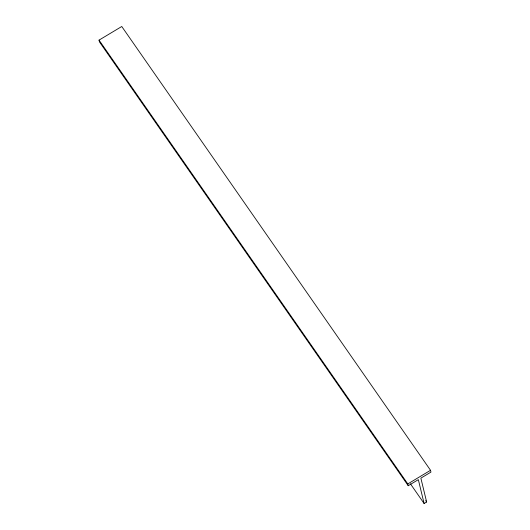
<?xml version="1.0" encoding="UTF-8"?>
<svg xmlns="http://www.w3.org/2000/svg" width="530" height="530" viewBox="0 0 530 530"><rect width="100%" height="100%" fill="white"/><g stroke="black" fill="none" stroke-linecap="round" stroke-linejoin="round"><path stroke-width="0.79" d="M424.106 503.5L418.342 479.657L408.239 485.712L99.468 41.916L99.03 40.121L121.761 26.5L430.532 470.296L430.969 472.091L420.866 478.146L426.637 501.99L424.106 503.5L410.399 483.791M408.239 485.712L407.802 483.923L430.532 470.296M425.689 500.625L426.637 501.99M99.03 40.121L407.802 483.923"/></g></svg>
